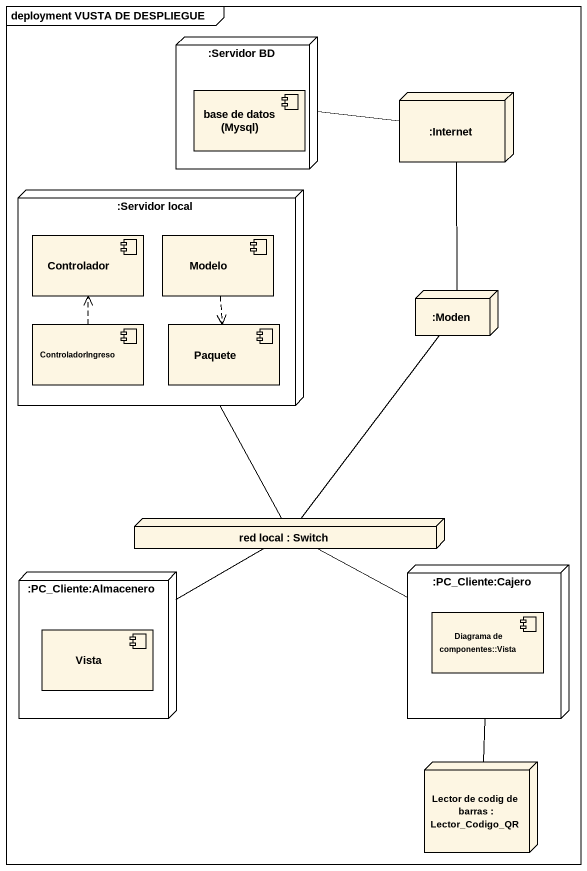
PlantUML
@startuml
mainframe deployment VUSTA DE DESPLIEGUE
node ":Servidor BD" as Servidor_BD {
  component "base de datos (Mysql)" as base_de_datos_Mysql
}
node ":Internet" as Internet
node ":Servidor local" as Servidor_local {
  component Controlador
  component Modelo
  component ControladorIngreso
  component Paquete
}
node ":Moden" as Moden
node "red local : Switch" as red_local
node ":PC_Cliente:Almacenero" as PC_Cliente_Almacenero {
  component Vista
}
node ":PC_Cliente:Cajero" as PC_Cliente_Cajero {
  component "Diagrama de componentes::Vista" as Diagrama_de_componentes
}
node "Lector de codig de barras : Lector_Codigo_QR" as Lector_de_codig_de_barras
Servidor_BD -right- Internet
Internet -- Moden
Servidor_local -- red_local
Modelo ..> Paquete
ControladorIngreso .up.> Controlador
red_local -up- Moden
PC_Cliente_Almacenero -right- red_local
PC_Cliente_Cajero -left- red_local
PC_Cliente_Cajero -- Lector_de_codig_de_barras
@enduml
